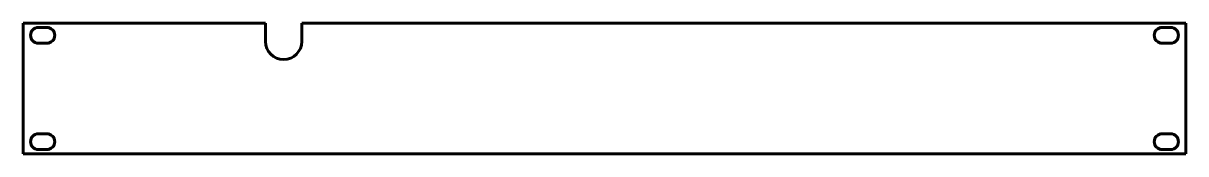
# Model space of a CAD drawing. Header units: millimetres. Extents: x 0 to 480, y 0 to 54.
import ezdxf

# ---------------------------------------------------------------- set-up
doc = ezdxf.new("R2010")
doc.units = ezdxf.units.MM
doc.linetypes.add('K5LT32768', pattern=[0])

msp = doc.modelspace()

# ---------------------------------------------------------------- linework, layer by layer
at = {"color": 5, "linetype": 'K5LT32768', "lineweight": 60, "true_color": 0x0000ff}
for p, q in [((100, 54), (0, 54)), ((0, 54), (0, 0)), ((100, 54), (100, 46.5)), ((480, 54), (115, 54)), ((115, 46.5), (115, 54)), ((480, 0), (480, 54)), ((9.75, 52.25), (6.25, 52.25)), ((473.75, 52.25), (470.25, 52.25)), ((6.25, 45.75), (9.75, 45.75)), ((470.25, 45.75), (473.75, 45.75)), ((9.75, 8.25), (6.25, 8.25)), ((473.75, 8.25), (470.25, 8.25)), ((0, 0), (480, 0)), ((6.25, 1.75), (9.75, 1.75)), ((470.25, 1.75), (473.75, 1.75))]:
    msp.add_line(p, q, dxfattribs=at)
for centre, radius, start, end in [((6.25, 49), 3.25, 90, 270), ((9.75, 49), 3.25, 270, 90), ((470.25, 49), 3.25, 90, 270), ((473.75, 49), 3.25, 270, 90), ((107.5, 46.5), 7.5, 180, 0), ((6.25, 5), 3.25, 90, 270), ((9.75, 5), 3.25, 270, 90), ((470.25, 5), 3.25, 90, 270), ((473.75, 5), 3.25, 270, 90)]:
    msp.add_arc(centre, radius, start, end, dxfattribs=at)

doc.saveas('drawing.dxf')
